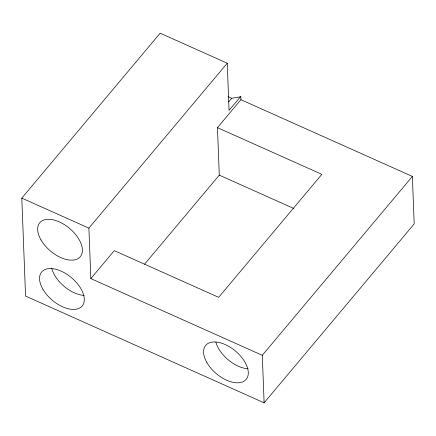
<?xml version="1.0" encoding="UTF-8"?>
<svg xmlns="http://www.w3.org/2000/svg" width="436" height="436" viewBox="0 0 436 436"><rect width="100%" height="100%" fill="white"/><g stroke="black" fill="none" stroke-linecap="round" stroke-linejoin="round"><path stroke-width="0.65" d="M240.912 99.697L412.374 176.417L414.2 223.908L264.118 402.81L25.561 296.066L21.8 198.118L160.154 33.191L227.249 63.215L229.064 110.373L240.786 96.4L240.912 99.697L217.466 127.65L219.286 175.141L144.523 264.26M264.118 402.81L262.292 355.318L90.83 278.599L88.895 228.137L227.249 63.215M228.66 101.899L231.701 98.274L239.991 96.885L240.786 96.4M90.83 278.599L114.281 250.645L218.649 297.341L321.833 174.345L217.466 127.65M262.292 355.318L412.374 176.417M227.974 96.607L231.701 98.274M219.286 175.141L293.837 208.495M21.8 198.118L88.895 228.137M248.166 368.807A26.433 14.808 40 0 1 215.858 342.075M84.159 295.423A26.433 14.808 40 0 1 51.699 268.053M42.897 289.237A26.433 14.808 40 0 0 81.636 306.573A26.433 14.808 40 0 0 61.242 271.192A26.433 14.808 40 0 0 42.897 289.237M206.904 362.621A26.433 14.808 40 0 0 245.642 379.952A26.433 14.808 40 0 0 225.249 344.576A26.433 14.808 40 0 0 206.904 362.621M41.006 239.964A26.433 14.808 40 0 0 79.744 257.3A26.433 14.808 40 0 0 59.351 221.919A26.433 14.808 40 0 0 41.006 239.964"/></g></svg>
